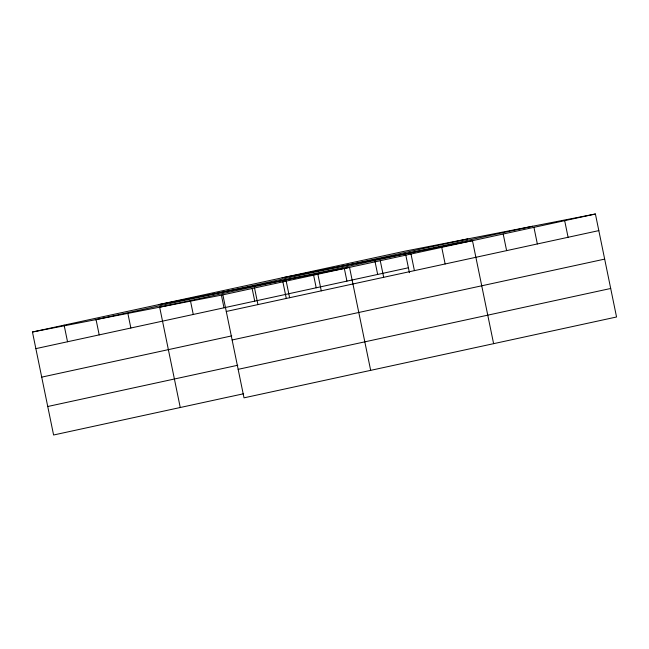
<?xml version="1.0" encoding="UTF-8"?>
<svg xmlns="http://www.w3.org/2000/svg" width="649" height="649" viewBox="0 0 649 649"><rect width="100%" height="100%" fill="white"/><g stroke="black" fill="none" stroke-linecap="round" stroke-linejoin="round"><path stroke-width="0.97" d="M243.643 393.748L53.591 435L32.45 332.012L404.992 251.155L595.409 214L616.55 316.988L244.008 397.845L222.867 294.857L595.409 214M95.289 319.754L467.832 238.897M160.027 307.115L532.569 226.258M35.857 348.635L408.408 267.769M226.274 311.471L598.824 230.614M41.714 377.134L231.766 335.882M232.123 339.971L604.673 259.113M47.742 406.501L237.794 365.249M238.151 369.338L610.701 288.481M282.055 277.837L472.472 240.682L493.613 343.67M159.119 304.527L349.527 267.364L370.668 370.352M32.45 332.012L222.867 294.857M564.679 220.668L568.086 237.283M533.94 227.337L537.348 243.959M503.202 234.013L506.618 250.628M441.734 247.35L445.149 263.965M411.004 254.019L414.411 270.641M405.795 255.065L409.414 272.685M380.265 260.695L383.673 277.31M374.862 260.76L377.669 274.446M344.327 268.41L346.939 281.114M317.864 274.235L321.271 290.849M313.597 275.079L316.201 287.783M286.201 281.106L289.608 297.729M282.859 281.747L286.274 298.386M254.53 287.986L257.945 304.6M252.12 288.424L254.733 301.128M221.39 295.092L223.994 307.796M190.449 300.787L193.264 314.465M159.516 306.482L180.252 407.507M127.853 313.353L130.863 328.013M95.987 319.243L99.192 334.884M64.113 325.141L67.528 341.755"/></g></svg>
